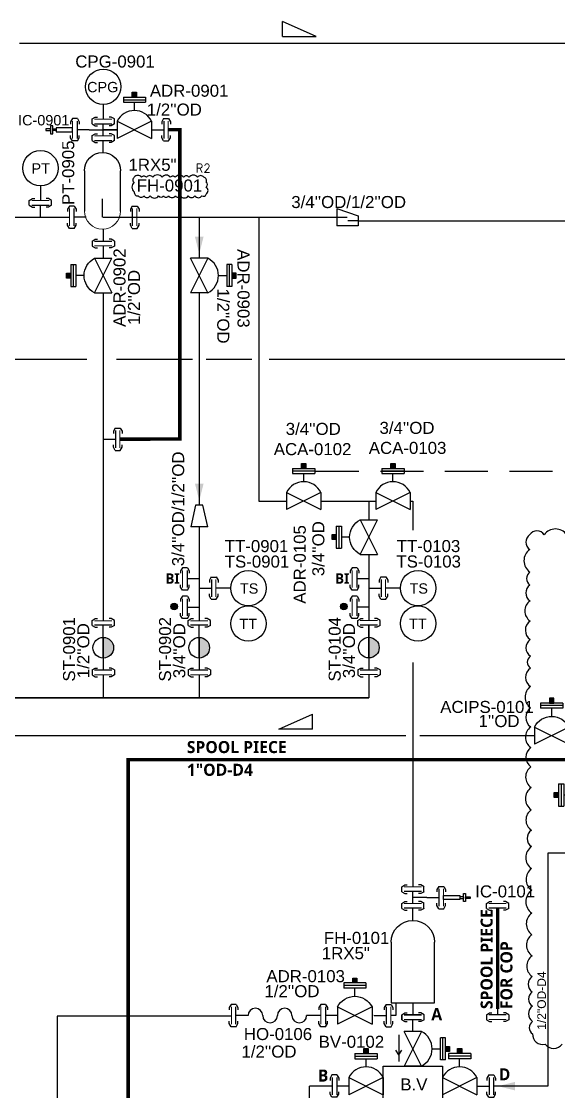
# Model space of a CAD drawing. Header units: millimetres. Extents: x -6754 to 5895, y -4820 to 1016.
# Drawn here: x -3581.6 to -3425.5, y -1590.4 to -1279.5 of the extents above; entities that cross this region are included whole.
import ezdxf
from ezdxf.enums import TextEntityAlignment as Align

# ---------------------------------------------------------------- set-up
doc = ezdxf.new("R2010")
doc.units = ezdxf.units.MM
doc.linetypes.add('ACAD_ISO04W100', pattern=[30.5, 24, -3, 0.5, -3])
doc.linetypes.add('HIDDEN', pattern=[0.375, 0.25, -0.125])
doc.layers.get('0').update_dxf_attribs({"linetype": 'CONTINUOUS'})
for name, color, linetype in [('A---SIGLD-CONN-EL', 7, 'CONTINUOUS'), ('can_move', 7, 'CONTINUOUS'), ('E---INDID------', 7, 'CONTINUOUS'), ('E---INDID-TEXT-25-35', 2, 'CONTINUOUS'), ('P---PEQID------', 7, 'CONTINUOUS'), ('P---PEQID-TEXT-25-35', 2, 'CONTINUOUS'), ('P---PFLGD------', 7, 'CONTINUOUS'), ('P---PFLTD-TEXT-25-35', 2, 'CONTINUOUS'), ('P---PHOSD-TEXT-25-35', 2, 'CONTINUOUS'), ('P---PLINB-CA006', 7, 'CONTINUOUS'), ('P---PLINB-CA013', 7, 'CONTINUOUS'), ('P---PLINB-CA037', 7, 'CONTINUOUS'), ('P---PLINB-CHWS011', 7, 'CONTINUOUS'), ('P---PLINB-CIPS003', 7, 'CONTINUOUS'), ('P---PLINB-CON003', 7, 'CONTINUOUS'), ('P---PLINB-DRH016', 7, 'CONTINUOUS'), ('P---PLINB-DRH182', 7, 'CONTINUOUS'), ('P---PLINB-DRH184', 7, 'CONTINUOUS'), ('P---PLINB-DRH245', 7, 'CONTINUOUS'), ('P---PLINB-DROD003', 7, 'CONTINUOUS'), ('P---PLINB-DROD016', 7, 'CONTINUOUS'), ('P---PLINB-N201', 7, 'CONTINUOUS'), ('P---PLINB-P004', 7, 'CONTINUOUS'), ('P---PLINB-P234', 7, 'CONTINUOUS'), ('P---PREDD-TEXT-18-25', 3, 'CONTINUOUS'), ('P---PVL4D-TEXT-25-35', 2, 'CONTINUOUS'), ('P---PVLSD-TEXT-18-25', 3, 'CONTINUOUS'), ('P---PVLSD-TEXT-25-35', 2, 'CONTINUOUS'), ('P---STRND------', 7, 'CONTINUOUS'), ('P---STRND-TEXT-25-35', 2, 'CONTINUOUS'), ('P---TANKB-V01', 7, 'CONTINUOUS'), ('P---TANKB-V09', 7, 'CONTINUOUS'), ('VALVE', 6, 'CONTINUOUS')]:
    doc.layers.add(name, color=color, linetype=linetype)
doc.styles.add('ROMANS', font='romans.shx')
doc.styles.add('ROMANT', font='romant.shx')
doc.styles.get("Standard").update_dxf_attribs({"font": 'arial.ttf'})

# ---------------------------------------------------------------- blocks, each defined once
blk = doc.blocks.new('phi_158253411749')
at = {"color": 0, "linetype": 'ByBlock'}
for p, q in [((-5.27, 0), (-5.27, 14.69)), ((5.27, 14.69), (5.27, 0)), ((5.27, 0), (-5.27, 0))]:
    blk.add_line(p, q, dxfattribs=at)
blk.add_arc((0, 14.69), 5.27, 0, 180, dxfattribs=at)
at = {"flags": 1}
for p, rotation in [((0, 19.96), 90), ((0, 0), 270), ((3.7, 0), 270)]:
    blk.add_attdef('PHI_CONNECTIONPOINT', p, '', height=0.1, rotation=rotation, dxfattribs=at)
for tag, p in [('CODE', (10.48, 12.92)), ('SIZE1_PRAJ', (9.13, 8.87)), ('USER1', (11.27, 4.28))]:
    blk.add_attdef(tag, p, '', height=3.5)
blk = doc.blocks.new('rgyjryjyfrjfhjgfgj')
at = {"color": 0, "linetype": 'ByBlock'}
for p, q in [((716.48, 396.87), (717.39, 397.41)), ((716.48, 395.42), (717.39, 394.88)), ((717.39, 397.41), (718.05, 397.41)), ((722.07, 397.41), (721.4, 397.41)), ((722.97, 396.87), (722.07, 397.41)), ((722.97, 395.42), (722.07, 394.88)), ((722.97, 395.42), (722.97, 396.87)), ((717.39, 394.88), (718.05, 394.88)), ((722.07, 394.88), (721.4, 394.88))]:
    blk.add_line(p, q, dxfattribs=at)
at = {"color": 6, "linetype": 'ByBlock'}
blk.add_line((719.73, 391.95), (719.73, 395.48), dxfattribs=at)
at = {"color": 1, "linetype": 'ByBlock', "lineweight": 15}
blk.add_lwpolyline([(717.23, 396.8), (722.23, 396.8)], dxfattribs=at)
at = {"color": 6, "linetype": 'ByBlock'}
blk.add_lwpolyline([(717.23, 395.48), (722.23, 395.48)], dxfattribs=at)
blk = doc.blocks.new('phi_15825218758')
at = {"color": 0, "linetype": 'ByBlock'}
blk.add_line((-3.24, 3.47), (-3.24, 4.92), dxfattribs=at)
blk.add_blockref('rgyjryjyfrjfhjgfgj', (-719.73, -391.95), dxfattribs=at)
at = {"flags": 1}
for p, rotation in [((0, 4.85), 90), ((0, 0), 270)]:
    blk.add_attdef('PHI_CONNECTIONPOINT', p, '', height=0.1, rotation=rotation, dxfattribs=at)
blk = doc.blocks.new('hhg')
at = {"color": 6}
for centre, start, end in [((385.22, 231.26), 0, 180), ((395.86, 231.26), 0, 180), ((390.54, 231.26), 180, 0), ((401.18, 231.26), 180, 0)]:
    blk.add_arc(centre, 2.66, start, end, dxfattribs=at)
blk = doc.blocks.new('phi_158624461021')
at = {"color": 0, "linetype": 'ByBlock', "xscale": 0.8, "yscale": 0.8, "zscale": 0.8}
blk.add_blockref('hhg', (-306.05, -185.01), dxfattribs=at)
for tag, p, height in [('CODE', (2.57, 8.01), 3.5), ('DN', (4.94, 3.52), 3.5), ('DNCALC', (4.94, 3.52), 2)]:
    blk.add_attdef(tag, p, '', height=height)
at = {"flags": 1}
blk.add_attdef('PHI_CONNECTIONPOINT', (0, 0), '', height=0.08, rotation=180, dxfattribs=at)
blk.add_attdef('PHI_CONNECTIONPOINT', (17.03, 0), '', height=0.08, dxfattribs=at)
blk = doc.blocks.new('phi_158624437617')
at = {"color": 0, "linetype": 'ByBlock'}
blk.add_line((-3.24, 3.47), (-3.24, 4.92), dxfattribs=at)
blk.add_blockref('rgyjryjyfrjfhjgfgj', (-719.73, -391.95), dxfattribs=at)
at = {"flags": 1}
for p, rotation in [((0, 4.85), 90), ((0, 0), 270)]:
    blk.add_attdef('PHI_CONNECTIONPOINT', p, '', height=0.1, rotation=rotation, dxfattribs=at)
blk = doc.blocks.new('icc')
at = {"color": 0, "linetype": 'ByBlock'}
for points in [[(253.08, 350.51), (257.85, 350.51), (257.85, 349.41), (253.08, 349.41)], [(258.86, 350.2), (257.85, 350.2), (257.85, 349.71), (258.86, 349.71)], [(258.86, 351.15), (259.47, 351.15), (259.47, 348.77), (258.86, 348.77)], [(259.47, 350.2), (260.84, 350.2), (260.84, 349.71), (259.47, 349.71)]]:
    blk.add_lwpolyline(points, close=True, dxfattribs=at)
blk = doc.blocks.new('phi_15578922970')
at = {"color": 0, "linetype": 'ByBlock'}
blk.add_blockref('icc', (-253.08, -349.96), dxfattribs=at)
at = {"ltscale": 10, "flags": 1}
blk.add_attdef('PHI_CONNECTIONPOINT', (0, 0), '', height=0.1, rotation=180, dxfattribs=at)
blk = doc.blocks.new('ADV')
at = {"color": 6}
blk.add_arc((1709.4, 811.99), 5.59, 26.5651, 153.4349, dxfattribs=at)
at = {"layer": 'VALVE'}
for p, q in [((1706.18, 821.46), (1712.63, 821.46)), ((1706.18, 821.46), (1706.18, 819.98)), ((1712.63, 821.46), (1712.63, 819.98)), ((1706.18, 820.72), (1712.63, 820.72)), ((1706.18, 819.98), (1712.63, 819.98)), ((1709.4, 817.58), (1709.4, 819.98)), ((1704.4, 814.49), (1704.4, 809.49)), ((1714.4, 814.49), (1704.4, 809.49)), ((1704.4, 814.49), (1714.4, 809.49)), ((1714.4, 814.49), (1714.4, 809.49))]:
    blk.add_line(p, q, dxfattribs=at)
blk = doc.blocks.new('phi_15863337301')
at = {"color": 0, "linetype": 'ByBlock'}
blk.add_blockref('ADV', (-1709.4, -811.99), dxfattribs=at)
at = {"flags": 1}
blk.add_attdef('PHI_CONNECTIONPOINT', (-5, 0), '', height=0.1, rotation=180, dxfattribs=at)
for tag, p in [('PHI_INSERTPOINT', (0, 0)), ('PHI_CONNECTIONPOINT', (5, 0))]:
    blk.add_attdef(tag, p, '', height=0.1, dxfattribs=at)
for tag, p in [('PRJ_TAG_B', (-8.12, -5.93)), ('DNCALC', (-3.96, -9.44))]:
    blk.add_attdef(tag, p, '', height=2.5)
blk = doc.blocks.new('phi_16777685060')
at = {"color": 0, "linetype": 'ByBlock'}
for p, q in [((2.52, 1.82), (2.52, 13.53)), ((13.06, 13.53), (13.06, 1.82))]:
    blk.add_line(p, q, dxfattribs=at)
at = {"color": 0, "linetype": 'ByBlock', "lineweight": 0}
for p, q in [((7.79, 0), (0, 0)), ((15.46, 0), (12.73, 0))]:
    blk.add_line(p, q, dxfattribs=at)
at = {"color": 0, "linetype": 'ByBlock'}
blk.add_arc((7.79, 13.53), 5.27, 0, 180, dxfattribs=at)
at = {"color": 0, "linetype": 'ByBlock', "lineweight": 0}
blk.add_arc((7.79, 1.82), 5.27, 180, 0, dxfattribs=at)
at = {"color": 7}
for tag, p in [('CODE', (18.27, 11.76)), ('SIZE1_PRAJ', (16.92, 7.7)), ('USER1', (17.26, 2.92))]:
    blk.add_attdef(tag, p, '', height=3.5, dxfattribs=at)
at = {"flags": 1}
blk.add_attdef('PHI_CONNECTIONPOINT', (0, 0), '', height=0.126, rotation=180, dxfattribs=at)
blk.add_attdef('PHI_CONNECTIONPOINT', (15.46, 0), '', height=0.126, dxfattribs=at)
blk = doc.blocks.new('CPG 1')
at = {"color": 0, "linetype": 'ByBlock'}
blk.add_line((2154.07, -1067.18), (2154.07, -1071.45), dxfattribs=at)
blk.add_circle((2154.07, -1062.04), 5.14, dxfattribs=at)
blk.add_text('CPG', height=3, rotation=359.9879, dxfattribs=at).set_placement((2149.37, -1063.63))
blk = doc.blocks.new('phi_158252447930')
at = {"color": 0, "linetype": 'ByBlock'}
blk.add_blockref('CPG 1', (-2154.07, 1071.45), dxfattribs=at)
blk.add_attdef('PLANT_BMK', (1.5, 15.32), '', height=3.2, rotation=90)
at = {"flags": 1}
for tag in ['PHI_CONNECTIONPOINT', 'PHI_INSERTPOINT']:
    blk.add_attdef(tag, (0, 0), '', height=0.1, rotation=269.9879, dxfattribs=at)
blk = doc.blocks.new('phi_16777588438')
at = {"color": 0, "linetype": 'ByBlock'}
blk.add_blockref('ADV', (-1709.4, -811.99), dxfattribs=at)
at = {"flags": 1}
blk.add_attdef('PHI_CONNECTIONPOINT', (-5, 0), '', height=0.1, rotation=180, dxfattribs=at)
for tag, p in [('PHI_INSERTPOINT', (0, 0)), ('PHI_CONNECTIONPOINT', (5, 0))]:
    blk.add_attdef(tag, p, '', height=0.1, dxfattribs=at)
at = {"color": 7}
for tag, p in [('PRJ_TAG_B', (-12.54, -6.47)), ('DNCALC', (-8.39, -11.88))]:
    blk.add_attdef(tag, p, '', height=3.5, dxfattribs=at)
blk = doc.blocks.new('phi_158252436928')
at = {"color": 0, "linetype": 'ByBlock'}
blk.add_circle((-5.14, 0), 5.14, dxfattribs=at)
blk.add_text('TT', height=3, rotation=359.9879, dxfattribs=at).set_placement((-7.75, -1.58))
at = {"flags": 1}
for tag in ['PHI_CONNECTIONPOINT', 'PHI_INSERTPOINT']:
    blk.add_attdef(tag, (0, 0), '', height=0.1, rotation=359.9879, dxfattribs=at)
blk.add_attdef('DEVICE', (-12.28, -9.32), '', height=3.5)
blk = doc.blocks.new('ST1')
at = {"linetype": 'ByBlock'}
h = blk.add_hatch(color=0, dxfattribs=at)
h.dxf.hatch_style = 1
h.paths.add_polyline_path([(289.45, -286.11), (289.45, -291.11, 0.414214), (291.95, -288.61, 0.414214)])
at = {"color": 0, "linetype": 'ByBlock'}
blk.add_line((289.45, -291.11), (289.45, -286.11), dxfattribs=at)
blk.add_circle((289.45, -288.61), 2.5, dxfattribs=at)
blk = doc.blocks.new('phi_15831288483')
at = {"color": 0, "linetype": 'ByBlock', "xscale": 1.2, "yscale": 1.2, "zscale": 1.2}
blk.add_blockref('ST1', (-347.34, 343.33), dxfattribs=at)
at = {"extrusion": (7.4988e-33, 1.22465e-16, -1), "flags": 1}
for tag, p, rotation in [('PHI_CONNECTIONPOINT', (0, -0.19), 90), ('PHI_CONNECTIONPOINT', (0, -6), 270), ('PHI_INSERTPOINT', (0, -6), 180)]:
    blk.add_attdef(tag, p, '', height=0.1, rotation=rotation, dxfattribs=at)
for tag, p in [('CODE', (4.53, -2.75)), ('DN1', (6.61, -7.4))]:
    blk.add_attdef(tag, p, '', height=3.5)
blk = doc.blocks.new('phi_16763520997')
at = {"color": 0, "linetype": 'ByBlock'}
blk.add_line((4.27, 0), (0, 0), dxfattribs=at)
blk.add_circle((9.41, -0.01), 5.14, dxfattribs=at)
blk.add_text('TS', height=3, rotation=359.9546, dxfattribs=at).set_placement((6.94, -1.59))
blk.add_attdef('DEVICE', (-16.96, 5.99), '', height=3.5, rotation=359.9546)
at = {"flags": 1}
for tag, p in [('PHI_CONNECTIONPOINT', (-0.05, 0)), ('PHI_INSERTPOINT', (0, 0))]:
    blk.add_attdef(tag, p, '', height=0.1, rotation=359.9546, dxfattribs=at)
blk = doc.blocks.new('4way')
at = {"layer": 'VALVE', "color": 5}
for p, q in [((1278.58, 1201.46), (1279.48, 1202)), ((1278.58, 1200.01), (1278.58, 1201.46)), ((1279.48, 1202), (1280.15, 1202)), ((1284.16, 1202), (1283.5, 1202)), ((1285.07, 1201.46), (1284.16, 1202)), ((1285.07, 1200.01), (1285.07, 1201.46)), ((1278.58, 1200.01), (1279.48, 1199.47)), ((1279.48, 1199.47), (1280.15, 1199.47)), ((1281.82, 1196.54), (1281.82, 1200.07)), ((1284.16, 1199.47), (1283.5, 1199.47)), ((1285.07, 1200.01), (1284.16, 1199.47)), ((1284.32, 1196.54), (1279.32, 1196.54)), ((1284.32, 1196.54), (1279.32, 1186.54)), ((1284.32, 1186.54), (1279.32, 1196.54)), ((1289.81, 1188.31), (1289.81, 1194.77)), ((1291.29, 1194.77), (1289.81, 1194.77)), ((1290.55, 1188.31), (1290.55, 1194.77)), ((1291.29, 1188.31), (1291.29, 1194.77)), ((1287.41, 1191.54), (1289.81, 1191.54)), ((1264.99, 1190.16), (1271.45, 1190.16)), ((1264.99, 1190.16), (1264.99, 1188.68)), ((1264.99, 1189.42), (1271.45, 1189.42)), ((1264.99, 1188.68), (1271.45, 1188.68)), ((1268.22, 1186.29), (1268.22, 1188.68)), ((1271.45, 1190.16), (1271.45, 1188.68)), ((1291.29, 1188.31), (1289.81, 1188.31)), ((1298.65, 1190.16), (1292.19, 1190.16)), ((1292.19, 1190.16), (1292.19, 1188.68)), ((1298.65, 1189.42), (1292.19, 1189.42)), ((1298.65, 1188.68), (1292.19, 1188.68)), ((1295.42, 1186.29), (1295.42, 1188.68)), ((1298.65, 1190.16), (1298.65, 1188.68)), ((1273.22, 1174.86), (1273.22, 1186.54)), ((1273.22, 1186.54), (1290.42, 1186.54)), ((1284.32, 1186.54), (1279.32, 1186.54)), ((1290.42, 1186.54), (1290.42, 1174.86)), ((1258.3, 1183.94), (1257.76, 1183.04)), ((1257.76, 1183.04), (1257.76, 1182.37)), ((1259.75, 1183.94), (1258.3, 1183.94)), ((1259.75, 1183.94), (1260.29, 1183.04)), ((1260.29, 1183.04), (1260.29, 1182.37)), ((1263.22, 1183.2), (1263.22, 1178.2)), ((1273.22, 1183.2), (1263.22, 1178.2)), ((1263.22, 1183.2), (1273.22, 1178.2)), ((1273.22, 1183.2), (1273.22, 1178.2)), ((1290.42, 1183.2), (1290.42, 1178.2)), ((1290.42, 1183.2), (1300.42, 1178.2)), ((1300.42, 1183.2), (1290.42, 1178.2)), ((1300.42, 1183.2), (1300.42, 1178.2)), ((1303.89, 1183.94), (1303.35, 1183.04)), ((1303.35, 1183.04), (1303.35, 1182.37)), ((1303.89, 1183.94), (1305.34, 1183.94)), ((1305.34, 1183.94), (1305.88, 1183.04)), ((1305.88, 1183.04), (1305.88, 1182.37)), ((1257.76, 1178.36), (1257.76, 1179.02)), ((1263.22, 1180.7), (1259.69, 1180.7)), ((1260.29, 1178.36), (1260.29, 1179.02)), ((1300.42, 1180.7), (1303.96, 1180.7)), ((1303.35, 1178.36), (1303.35, 1179.02)), ((1305.88, 1178.36), (1305.88, 1179.02)), ((1258.3, 1177.45), (1257.76, 1178.36)), ((1259.75, 1177.45), (1258.3, 1177.45)), ((1259.75, 1177.45), (1260.29, 1178.36)), ((1303.89, 1177.45), (1303.35, 1178.36)), ((1303.89, 1177.45), (1305.34, 1177.45)), ((1305.34, 1177.45), (1305.88, 1178.36)), ((1290.42, 1174.86), (1273.22, 1174.86)), ((1284.32, 1174.86), (1279.32, 1174.86)), ((1284.32, 1164.86), (1279.32, 1174.86)), ((1284.32, 1174.86), (1279.32, 1164.86)), ((1289.81, 1173.09), (1289.81, 1166.63)), ((1291.29, 1173.09), (1289.81, 1173.09)), ((1290.55, 1173.09), (1290.55, 1166.63)), ((1291.29, 1173.09), (1291.29, 1166.63)), ((1287.41, 1169.86), (1289.81, 1169.86)), ((1291.29, 1166.63), (1289.81, 1166.63)), ((1284.32, 1164.86), (1279.32, 1164.86)), ((1281.82, 1164.86), (1281.82, 1161.32)), ((1278.58, 1161.39), (1279.48, 1161.93)), ((1278.58, 1161.39), (1278.58, 1159.94)), ((1278.58, 1159.94), (1279.48, 1159.4)), ((1279.48, 1161.93), (1280.15, 1161.93)), ((1284.16, 1161.93), (1283.5, 1161.93)), ((1285.07, 1161.39), (1284.16, 1161.93)), ((1285.07, 1159.94), (1284.16, 1159.4)), ((1285.07, 1161.39), (1285.07, 1159.94)), ((1279.48, 1159.4), (1280.15, 1159.4)), ((1284.16, 1159.4), (1283.5, 1159.4))]:
    blk.add_line(p, q, dxfattribs=at)
for points in [[(1279.32, 1201.39), (1284.32, 1201.39)], [(1279.32, 1200.07), (1284.32, 1200.07)], [(1258.37, 1183.2), (1258.37, 1178.2)], [(1259.69, 1183.2), (1259.69, 1178.2)], [(1303.96, 1183.2), (1303.96, 1178.2)], [(1305.28, 1183.2), (1305.28, 1178.2)], [(1279.32, 1161.32), (1284.32, 1161.32)], [(1279.32, 1160), (1284.32, 1160)]]:
    blk.add_lwpolyline(points, dxfattribs=at)
for centre, start, end in [((1281.82, 1191.54), 296.5651, 63.4349), ((1268.22, 1180.7), 26.5651, 153.4349), ((1295.42, 1180.7), 26.5651, 153.4349), ((1281.82, 1169.86), 296.5651, 63.4349)]:
    blk.add_arc(centre, 5.59, start, end, dxfattribs=at)
blk = doc.blocks.new('phi_16763073450')
at = {"color": 0, "linetype": 'ByBlock'}
blk.add_line((-23.45, -20.69), (-26.25, -20.69), dxfattribs=at)
blk.add_blockref('4way', (-1281.82, -1201.39), dxfattribs=at)
at = {"flags": 1}
for p in [(0, 0), (0, -41.39)]:
    blk.add_attdef('PHI_CONNECTIONPOINT', p, '', height=0.1, rotation=270, dxfattribs=at)
for tag, p in [('PHI_CONNECTIONPOINT', (-23.45, -20.69)), ('PHI_CONNECTIONPOINT', (23.45, -20.69)), ('PHI_INSERTPOINT', (23.45, -20.69))]:
    blk.add_attdef(tag, p, '', height=0.1, dxfattribs=at)
for tag, p, height in [('P_NAME', (-12.2, -21.94), 3), ('CODE', (-20.27, -30.54), 3.5), ('DNCALC', (-23.64, -34.7), 3.5)]:
    blk.add_attdef(tag, p, '', height=height)
blk = doc.blocks.new('A$C6A174CB4')
at = {"color": 6}
for p, q in [((0, 6.31), (7.62, 6.31)), ((15.86, 3.63), (8.12, 3.63)), ((15.86, 7.27), (15.86, 0))]:
    blk.add_line(p, q, dxfattribs=at)
at = {"layer": 'VALVE', "color": 6}
for p, q in [((0, 12.63), (0, 0)), ((0, 12.63), (15.86, 7.27)), ((15.86, 0), (0, 0))]:
    blk.add_line(p, q, dxfattribs=at)
blk = doc.blocks.new('phi_16777711712')
at = {"color": 0, "linetype": 'ByBlock', "xscale": -0.395994, "yscale": 0.395994, "zscale": 0.395994, "rotation": 180}
blk.add_blockref('A$C6A174CB4', (-6.28, 1.44), dxfattribs=at)
at = {"flags": 1}
blk.add_attdef('PHI_CONNECTIONPOINT', (0, 0), '', height=0.1, dxfattribs=at)
for tag in ['PHI_CONNECTIONPOINT', 'PHI_INSERTPOINT']:
    blk.add_attdef(tag, (-6.28, -1.06), '', height=0.1, rotation=180, dxfattribs=at)
blk.add_attdef('SPECRED', (-9.81, -7.24), '', height=2.5)
blk = doc.blocks.new('phi_15863337230')
at = {"color": 0, "linetype": 'ByBlock'}
blk.add_blockref('ADV', (-1709.4, -811.99), dxfattribs=at)
at = {"flags": 1}
blk.add_attdef('PHI_CONNECTIONPOINT', (-5, 0), '', height=0.1, rotation=180, dxfattribs=at)
for tag, p in [('PHI_INSERTPOINT', (0, 0)), ('PHI_CONNECTIONPOINT', (5, 0))]:
    blk.add_attdef(tag, p, '', height=0.1, dxfattribs=at)
for tag, p in [('PRJ_TAG_B', (-8.12, -5.93)), ('DNCALC', (-3.96, -9.44))]:
    blk.add_attdef(tag, p, '', height=2.5)
blk = doc.blocks.new('A$C25422821')
at = {"color": 6}
blk.add_line((15.86, 9.01), (15.86, 3.61), dxfattribs=at)
at = {"layer": 'VALVE', "color": 6}
for p, q in [((0, 12.63), (0, 0)), ((0, 12.63), (15.86, 9.01)), ((15.86, 3.61), (0, 0))]:
    blk.add_line(p, q, dxfattribs=at)
blk = doc.blocks.new('phi_15825407484')
at = {"color": 0, "linetype": 'ByBlock', "xscale": 0.3945994, "yscale": 0.3945994, "zscale": 0.3945994}
blk.add_blockref('A$C25422821', (-6.26, -2.49), dxfattribs=at)
at = {"flags": 1}
for tag in ['PHI_CONNECTIONPOINT', 'PHI_INSERTPOINT']:
    blk.add_attdef(tag, (-6.26, 0), '', height=0.1, rotation=180, dxfattribs=at)
blk.add_attdef('PHI_CONNECTIONPOINT', (0, 0), '', height=0.1, dxfattribs=at)
blk.add_attdef('SPECRED', (-9.78, -6.17), '', height=2.5)
blk = doc.blocks.new('A$C66D9105F')
at = {"color": 5}
for p, q in [((0, 0), (0, 4.35)), ((9.77, 0), (0, 4.35)), ((0, 0), (9.77, 0))]:
    blk.add_line(p, q, dxfattribs=at)
blk = doc.blocks.new('phi_158253606254')
at = {"color": 0, "linetype": 'ByBlock'}
blk.add_line((0, 4.27), (0, 0), dxfattribs=at)
blk.add_circle((0, 9.41), 5.14, dxfattribs=at)
blk.add_text('PT', height=3, rotation=359.9879, dxfattribs=at).set_placement((-2.61, 7.83))
blk.add_attdef('PLANT_BMK', (1.5, 15.32), '', height=3.2, rotation=90)
at = {"flags": 1}
for tag in ['PHI_CONNECTIONPOINT', 'PHI_INSERTPOINT']:
    blk.add_attdef(tag, (0, 0), '', height=0.1, rotation=269.9879, dxfattribs=at)
blk = doc.blocks.new('phi_16765199690')
at = {"color": 0, "linetype": 'ByBlock'}
blk.add_blockref('ADV', (-1709.4, -811.99), dxfattribs=at)
at = {"flags": 1}
blk.add_attdef('PHI_CONNECTIONPOINT', (-5, 0), '', height=0.1, rotation=180, dxfattribs=at)
for tag, p in [('PHI_INSERTPOINT', (0, 0)), ('PHI_CONNECTIONPOINT', (5, 0))]:
    blk.add_attdef(tag, p, '', height=0.1, dxfattribs=at)
at = {"color": 7}
for tag, p in [('PRJ_TAG_B', (-12.54, -6.47)), ('DNCALC', (-8.39, -11.88))]:
    blk.add_attdef(tag, p, '', height=3.5, dxfattribs=at)

msp = doc.modelspace()

# ---------------------------------------------------------------- hatches: boundary and pattern name
h = msp.add_hatch(color=1)
h.dxf.hatch_style = 1
h.paths.add_polyline_path([(-3548.16, -1301.51), (-3548.16, -1300.06), (-3549.4, -1300.06), (-3549.4, -1301.51)])
h = msp.add_hatch(color=1)
h.dxf.hatch_style = 1
h.paths.add_polyline_path([(-3568.54, -1354.05), (-3567.3, -1354.05), (-3567.3, -1352.6), (-3568.54, -1352.6)])
h = msp.add_hatch(color=1)
h.dxf.hatch_style = 1
h.paths.add_polyline_path([(-3519.25, -1354.05), (-3520.48, -1354.05), (-3520.48, -1352.6), (-3519.25, -1352.6)])
h = msp.add_hatch(color=1)
h.dxf.hatch_style = 1
h.paths.add_polyline_path([(-3498.96, -1409.38), (-3498.96, -1407.93), (-3500.2, -1407.93), (-3500.2, -1409.38)])
h = msp.add_hatch(color=1)
h.dxf.hatch_style = 1
h.paths.add_polyline_path([(-3473.04, -1409.38), (-3473.04, -1407.93), (-3474.28, -1407.93), (-3474.28, -1409.38)])
h = msp.add_hatch(color=1)
h.dxf.hatch_style = 1
h.paths.add_polyline_path([(-3490.11, -1430.05), (-3490.11, -1428.6), (-3491.35, -1428.6), (-3491.35, -1430.05)])
h = msp.add_hatch(color=256)
h.dxf.hatch_style = 1
h.paths.add_polyline_path([(-3536.25, -1449.47, -1), (-3538.16, -1449.47, -1)])
h = msp.add_hatch(color=256)
h.dxf.hatch_style = 1
h.paths.add_polyline_path([(-3486.94, -1449.46, -1), (-3488.84, -1449.46, -1)])
h = msp.add_hatch(color=1)
h.dxf.hatch_style = 1
h.paths.add_polyline_path([(-3428.11, -1477.56), (-3428.11, -1476.11), (-3426.87, -1476.11), (-3426.87, -1477.56)])
h = msp.add_hatch(color=1)
h.dxf.hatch_style = 1
h.paths.add_polyline_path([(-3425.5, -1505), (-3425.5, -1503.55), (-3426.74, -1503.55), (-3426.74, -1505)])
h = msp.add_hatch(color=1)
h.dxf.hatch_style = 1
h.paths.add_polyline_path([(-3484.11, -1558.88), (-3484.11, -1557.43), (-3485.35, -1557.43), (-3485.35, -1558.88)])
h = msp.add_hatch(color=1)
h.dxf.hatch_style = 1
h.paths.add_polyline_path([(-3480.84, -1579.39), (-3480.84, -1577.94), (-3482.08, -1577.94), (-3482.08, -1579.39)])
h = msp.add_hatch(color=1)
h.dxf.hatch_style = 1
h.paths.add_polyline_path([(-3457.16, -1578.74), (-3457.16, -1577.29), (-3458.4, -1577.29), (-3458.4, -1578.74)])
h = msp.add_hatch(color=1)
h.dxf.hatch_style = 1
h.paths.add_polyline_path([(-3453.64, -1579.39), (-3453.64, -1577.94), (-3454.88, -1577.94), (-3454.88, -1579.39)])

# ---------------------------------------------------------------- linework, layer by layer
at = {"color": 6}
for p, q in [((-3561.9, -1310.97), (-3557.84, -1310.97)), ((-3553.78, -1310.97), (-3557.84, -1310.97)), ((-3463.8, -1534.05), (-3467.86, -1534.05))]:
    msp.add_line(p, q, dxfattribs=at)
for p, q in [((-3472.79, -1564.63), (-3472.79, -1568.34)), ((-3472.79, -1568.34), (-3474.27, -1568.34)), ((-3497.87, -1613.08), (-3497.87, -1588.86)), ((-3494.11, -1588.86), (-3497.87, -1588.86))]:
    msp.add_line(p, q)
at = {"color": 1}
for points in [[(-3549.4, -1300.06), (-3548.16, -1300.06), (-3548.16, -1301.51), (-3549.4, -1301.51)], [(-3568.54, -1352.6), (-3567.3, -1352.6), (-3567.3, -1354.05), (-3568.54, -1354.05)], [(-3519.25, -1352.6), (-3520.48, -1352.6), (-3520.48, -1354.05), (-3519.25, -1354.05)], [(-3500.2, -1407.93), (-3498.96, -1407.93), (-3498.96, -1409.38), (-3500.2, -1409.38)], [(-3474.28, -1407.93), (-3473.04, -1407.93), (-3473.04, -1409.38), (-3474.28, -1409.38)], [(-3491.35, -1428.6), (-3490.11, -1428.6), (-3490.11, -1430.05), (-3491.35, -1430.05)], [(-3426.87, -1476.11), (-3428.11, -1476.11), (-3428.11, -1477.56), (-3426.87, -1477.56)], [(-3426.74, -1503.55), (-3425.5, -1503.55), (-3425.5, -1505), (-3426.74, -1505)], [(-3485.35, -1557.43), (-3484.11, -1557.43), (-3484.11, -1558.88), (-3485.35, -1558.88)], [(-3482.08, -1577.94), (-3480.84, -1577.94), (-3480.84, -1579.39), (-3482.08, -1579.39)], [(-3458.4, -1577.29), (-3457.16, -1577.29), (-3457.16, -1578.74), (-3458.4, -1578.74)], [(-3454.88, -1577.94), (-3453.64, -1577.94), (-3453.64, -1579.39), (-3454.88, -1579.39)]]:
    msp.add_lwpolyline(points, close=True, dxfattribs=at)
msp.add_lwpolyline([(-3548.83, -1324.78, 0.520567), (-3548.83, -1326.34, 0.520567), (-3548.83, -1328.97, 0.520567), (-3547.65, -1330.17, 0.520567), (-3546.03, -1330.17, 0.520567), (-3544.17, -1330.17, 0.520567), (-3541.74, -1330.17, 0.520567), (-3540.37, -1330.17, 0.520567), (-3538.84, -1330.17, 0.520567), (-3536.85, -1330.17, 0.520567), (-3535.4, -1330.17, 0.520567), (-3533.15, -1330.17, 0.520567), (-3531.19, -1330.17, 0.520567), (-3529.17, -1330.17, 0.520567), (-3527.92, -1329.68, 0.520567), (-3527.92, -1327.59, 0.520567), (-3527.92, -1326.18, 0.520567), (-3528.59, -1324.78, 0.520567), (-3530.44, -1324.78, 0.520567), (-3532.9, -1324.78, 0.520567), (-3534.49, -1324.78, 0.520567), (-3536.91, -1324.78, 0.520567), (-3538.35, -1324.78, 0.520567), (-3540.74, -1324.78, 0.520567), (-3543.4, -1324.78, 0.520567), (-3545.31, -1324.78, 0.520567), (-3546.74, -1324.78, 0.520567)], format="xyb", close=True, dxfattribs=at)
msp.add_lwpolyline([(-3423.15, -1428.65, 0.520567), (-3429.68, -1428.65, 0.520567), (-3433.92, -1428.65, 0.520567), (-3433.89, -1432.93, 0.520567), (-3433.85, -1439.48, 0.520567), (-3433.83, -1443.25, 0.520567), (-3433.8, -1447.86, 0.520567), (-3433.77, -1453.71, 0.520567), (-3433.74, -1459.12, 0.520567), (-3433.71, -1463.94, 0.520567), (-3433.69, -1467.39, 0.520567), (-3433.66, -1472.76, 0.520567), (-3433.62, -1478.93, 0.520567), (-3433.59, -1484.49, 0.520567), (-3433.56, -1490.47, 0.520567), (-3433.52, -1496.04, 0.520567), (-3433.49, -1502.08, 0.520567), (-3433.45, -1508.54, 0.520567), (-3433.42, -1514.51, 0.520567), (-3433.39, -1519.23, 0.520567), (-3433.35, -1525.66, 0.520567), (-3433.32, -1531.95, 0.520567), (-3433.28, -1538.56, 0.520567), (-3433.24, -1544.84, 0.520567), (-3433.21, -1551, 0.520567), (-3433.17, -1557, 0.520567), (-3433.15, -1561.46, 0.520567), (-3433.12, -1565.6, 0.520567), (-3433.1, -1570.05, 0.520567), (-3433.07, -1573.67, 0.520567), (-3429.37, -1576.63, 0.520567), (-3424.44, -1576.63, 0.520567)], format="xyb", dxfattribs=at)
at = {"linetype": 'HIDDEN', "ltscale": 50, "const_width": 1}
msp.add_lwpolyline([(-3443.23, -1537.14), (-3443.23, -1566.39)], dxfattribs=at)
for centre in [(-3537.2, -1449.47), (-3487.89, -1449.46)]:
    msp.add_circle(centre, 0.952)
at = {"layer": 'A---SIGLD-CONN-EL', "color": 7, "linetype": 'HIDDEN', "ltscale": 50}
msp.add_lwpolyline([(-3496.02, -1410.12), (-3398.86, -1410.12)], dxfattribs=at)
at = {"layer": 'can_move'}
for p, q in [((-3471.94, -1573.9), (-3471.94, -1581.69)), ((-3471.94, -1579.78), (-3472.82, -1578.38)), ((-3471.94, -1579.78), (-3471.06, -1578.38))]:
    msp.add_line(p, q, dxfattribs=at)
at = {"layer": 'can_move', "linetype": 'HIDDEN', "ltscale": 50, "const_width": 1}
for points in [[(-3538.93, -1310.92), (-3535.58, -1310.92), (-3535.58, -1400.82), (-3552.99, -1400.88)], [(-3420.91, -1494.01), (-3550.6, -1494.01), (-3550.6, -1671.29)]]:
    msp.add_lwpolyline(points, dxfattribs=at)
at = {"layer": 'P---PLINB-CA006', "color": 152, "linetype": 'Continuous', "ltscale": 0.1}
for points in [[(-3659.8, -1377.6), (-3562.62, -1377.6)], [(-3553.99, -1377.6), (-3531.94, -1377.6)], [(-3527.94, -1377.6), (-3514.64, -1377.6)], [(-3509.66, -1377.6), (-3418.06, -1377.6)]]:
    msp.add_lwpolyline(points, dxfattribs=at)
at = {"layer": 'P---PLINB-CA013', "color": 152, "linetype": 'Continuous', "ltscale": 0.1}
msp.add_line((-3558.06, -1336.39), (-3558.06, -1331.02), dxfattribs=at)
for points in [[(-3584.55, -1336.39), (-3576.09, -1336.39)], [(-3576.09, -1336.39), (-3567.64, -1336.39)], [(-3557.83, -1336.39), (-3529.93, -1336.39)], [(-3529.93, -1336.39), (-3512.64, -1336.39)], [(-3512.64, -1336.39), (-3490, -1336.39)], [(-3512.64, -1336.39), (-3512.64, -1418.84)], [(-3512.64, -1418.84), (-3504.58, -1418.84)], [(-3494.58, -1418.84), (-3478.66, -1418.84)], [(-3468.66, -1418.84), (-3467.86, -1418.84)], [(-3467.86, -1418.84), (-3467.86, -1427.26)], [(-3467.86, -1465.74), (-3467.86, -1492.92)], [(-3467.86, -1492.92), (-3467.86, -1530.97)]]:
    msp.add_lwpolyline(points, dxfattribs=at)
at = {"layer": 'P---PLINB-CA037', "color": 152, "linetype": 'Continuous', "ltscale": 0.1}
msp.add_lwpolyline([(-3483.72, -1337.45), (-3418.06, -1337.45)], dxfattribs=at)
at = {"layer": 'P---PLINB-CHWS011', "color": 5, "linetype": 'Continuous', "ltscale": 0.1}
msp.add_lwpolyline([(-3582.17, -1285.76), (-3419.09, -1285.76)], dxfattribs=at)
at = {"layer": 'P---PLINB-CIPS003', "color": 62, "linetype": 'Continuous', "ltscale": 0.1}
for points in [[(-3420.91, -1521.19), (-3428.58, -1521.19)], [(-3428.58, -1521.19), (-3428.58, -1588.86)], [(-3428.58, -1588.86), (-3444.4, -1588.86)]]:
    msp.add_lwpolyline(points, dxfattribs=at)
at = {"layer": 'P---PLINB-CIPS003', "color": 62, "linetype": 'ByBlock'}
msp.add_solid([(-3443.15, -1588.86), (-3438.15, -1587.61), (-3438.15, -1590.11)], dxfattribs=at)
at = {"layer": 'P---PLINB-CON003', "color": 230, "linetype": 'ACAD_ISO04W100', "const_width": 0.5}
for points in [[(-3586.82, -1476.02), (-3529.95, -1476.02)], [(-3529.95, -1476.02), (-3480.63, -1476.02)]]:
    msp.add_lwpolyline(points, dxfattribs=at)
at = {"layer": 'P---PLINB-DRH016', "color": 7, "linetype": 'Continuous', "ltscale": 0.1}
for points in [[(-3480.65, -1418.84), (-3480.65, -1424.33)], [(-3480.65, -1434.33), (-3480.61, -1441.48)], [(-3480.61, -1441.48), (-3480.61, -1444.15)], [(-3480.61, -1444.15), (-3480.61, -1449.72)], [(-3480.61, -1449.72), (-3480.64, -1453.59)], [(-3480.63, -1454.9), (-3480.65, -1458.78)], [(-3557.84, -1458.65), (-3557.84, -1464.46)], [(-3529.95, -1458.65), (-3529.95, -1464.46)], [(-3480.64, -1458.63), (-3480.64, -1464.44)], [(-3480.64, -1469.3), (-3480.63, -1476.02)]]:
    msp.add_lwpolyline(points, dxfattribs=at)
at = {"layer": 'P---PLINB-DRH182', "color": 7, "linetype": 'Continuous', "ltscale": 0.1}
for points in [[(-3557.84, -1344.69), (-3557.84, -1348.32)], [(-3557.84, -1358.32), (-3557.84, -1400.88)], [(-3557.84, -1400.88), (-3557.84, -1453.6)], [(-3557.84, -1469.31), (-3557.84, -1476.02)]]:
    msp.add_lwpolyline(points, dxfattribs=at)
at = {"layer": 'P---PLINB-DRH184', "color": 7, "linetype": 'Continuous', "ltscale": 0.1}
for points in [[(-3529.93, -1426.3), (-3529.93, -1441.49)], [(-3529.93, -1441.49), (-3529.93, -1444.16)], [(-3529.93, -1444.16), (-3529.93, -1449.73)], [(-3529.93, -1449.73), (-3529.95, -1453.6)], [(-3529.95, -1469.31), (-3529.95, -1476.02)]]:
    msp.add_lwpolyline(points, dxfattribs=at)
at = {"layer": 'P---PLINB-DRH245', "color": 7, "linetype": 'Continuous', "ltscale": 0.1}
msp.add_lwpolyline([(-3559.02, -1310.97), (-3553.78, -1310.97)], dxfattribs=at)
at = {"layer": 'P---PLINB-DROD016', "color": 7, "linetype": 'Continuous', "ltscale": 0.1}
for points in [[(-3529.93, -1336.39), (-3529.95, -1348.32)], [(-3529.95, -1358.32), (-3529.93, -1420.04)], [(-3520.61, -1568.51), (-3571.24, -1568.51)], [(-3571.24, -1568.51), (-3571.24, -1896.55)], [(-3494.59, -1568.34), (-3498.73, -1568.34)], [(-3479.43, -1568.34), (-3479.73, -1568.34)]]:
    msp.add_lwpolyline(points, dxfattribs=at)
at = {"layer": 'P---PLINB-DROD016', "color": 7, "linetype": 'ByBlock'}
for points in [[(-3529.95, -1347.07), (-3528.69, -1342.07), (-3531.19, -1342.07)], [(-3529.93, -1418.79), (-3528.68, -1413.79), (-3531.18, -1413.79)]]:
    msp.add_solid(points, dxfattribs=at)
at = {"layer": 'P---PLINB-P234', "color": 62, "linetype": 'Continuous', "ltscale": 0.1}
for points in [[(-3469.86, -1487.02), (-3587.03, -1487.02)], [(-3432.49, -1487.02), (-3465.86, -1487.02)]]:
    msp.add_lwpolyline(points, dxfattribs=at)

# ---------------------------------------------------------------- block references
msp.add_blockref('A$C66D9105F', (-3505.72, -1283.83))
at = {"xscale": -1}
msp.add_blockref('A$C66D9105F', (-3497.02, -1485.08), dxfattribs=at)
at = {"layer": 'E---INDID------'}
ref = msp.add_blockref('phi_158252436928', (-3510.52, -1454.46), dxfattribs=at)
ref.add_attrib('DEVICE', 'TT-0901', (-3522.53, -1433.68), dxfattribs={"layer": 'E---INDID-TEXT-25-35', "color": 7, "height": 3.5})
ref = msp.add_blockref('phi_158252436928', (-3461.21, -1454.44), dxfattribs=at)
ref.add_attrib('DEVICE', 'TT-0103', (-3472.55, -1433.67), dxfattribs={"layer": 'E---INDID-TEXT-25-35', "color": 7, "height": 3.5})
at = {"layer": 'P---PEQID------', "xscale": -1}
msp.add_blockref('phi_15578922970', (-3566.75, -1310.97), dxfattribs=at)
at = {"layer": 'P---PEQID------'}
msp.add_blockref('phi_15578922970', (-3458.95, -1534.05), dxfattribs=at)
at = {"layer": 'P---PFLGD------', "xscale": -1, "rotation": 90}
msp.add_blockref('phi_15825218758', (-3561.9, -1310.97), dxfattribs=at)
at = {"layer": 'P---PFLGD------'}
for p, rotation in [((-3463.8, -1534.05), 270.0000000000043), ((-3467.86, -1564.63), 180)]:
    msp.add_blockref('phi_15825218758', p, dxfattribs=dict(at, rotation=rotation))
at = {"layer": 'P---PLINB-CA013'}
ref = msp.add_blockref('phi_158253606254', (-3576.09, -1331.54), dxfattribs=at)
ref.add_attrib('PLANT_BMK', 'PT-0905', (-3566.28, -1332.84), dxfattribs={"layer": 'E---INDID-TEXT-25-35', "color": 7, "height": 3.5, "rotation": 90})
ref = msp.add_blockref('phi_16777711712', (-3483.72, -1337.45), dxfattribs=dict(at, xscale=-1, rotation=180))
ref.add_attrib('SPECRED', "3/4''OD/1/2''OD", dxfattribs={"layer": 'P---PREDD-TEXT-18-25', "color": 7, "height": 3.5}).set_placement((-3469.84, -1330.21), align=Align.TOP_RIGHT)
msp.add_blockref('phi_15825218758', (-3576.09, -1336.39), dxfattribs=at)
at = {"layer": 'P---PLINB-CA013', "rotation": 90.00000000000001}
msp.add_blockref('phi_158624437617', (-3562.78, -1336.39), dxfattribs=at)
at = {"layer": 'P---PLINB-CA013', "xscale": -1, "rotation": 270}
msp.add_blockref('phi_158624437617', (-3552.9, -1336.39), dxfattribs=at)
at = {"layer": 'P---PLINB-CIPS003'}
ref = msp.add_blockref('phi_16763073450', (-3467.86, -1568.16), dxfattribs=at)
ref.add_attrib('CODE', 'BV-0102', (-3495.23, -1577.71), dxfattribs={"layer": 'P---PVL4D-TEXT-25-35', "color": 7, "height": 3.5})
ref.add_attrib('P_NAME', 'B.V', (-3471.5, -1590.11), dxfattribs={"layer": 'P---PVL4D-TEXT-25-35', "color": 7, "height": 3.5})
at = {"layer": 'P---PLINB-DRH016'}
ref = msp.add_blockref('phi_16763520997', (-3475.76, -1444.15), dxfattribs=at)
ref.add_attrib('DEVICE', 'TS-0103', (-3472.63, -1438.16), dxfattribs={"layer": 'E---INDID-TEXT-25-35', "color": 7, "height": 3.5})
at = {"layer": 'P---PLINB-DRH016', "xscale": -1, "rotation": 90}
for p in [(-3480.61, -1441.48), (-3480.61, -1449.72)]:
    msp.add_blockref('phi_15825218758', p, dxfattribs=at)
at = {"layer": 'P---PLINB-DRH016'}
for p, rotation in [((-3480.61, -1444.15), 270), ((-3557.84, -1464.46), 180), ((-3529.95, -1464.46), 180), ((-3480.64, -1464.44), 180)]:
    msp.add_blockref('phi_15825218758', p, dxfattribs=dict(at, rotation=rotation))
ref = msp.add_blockref('phi_15831288483', (-3557.84, -1458.46), dxfattribs=at)
ref.add_attrib('DN1', "1/2''OD", (-3561.89, -1470.32), dxfattribs={"layer": 'P---PFLTD-TEXT-25-35', "color": 7, "height": 3.5, "rotation": 90})
ref.add_attrib('CODE', 'ST-0901', (-3566.03, -1471.3), dxfattribs={"layer": 'P---PFLTD-TEXT-25-35', "color": 7, "height": 3.5, "rotation": 90})
ref = msp.add_blockref('phi_15831288483', (-3529.95, -1458.46), dxfattribs=at)
ref.add_attrib('DN1', "3/4''OD", (-3534, -1470.32), dxfattribs={"layer": 'P---PFLTD-TEXT-25-35', "color": 7, "height": 3.5, "rotation": 90})
ref.add_attrib('CODE', 'ST-0902', (-3538.14, -1471.3), dxfattribs={"layer": 'P---PFLTD-TEXT-25-35', "color": 7, "height": 3.5, "rotation": 90})
ref = msp.add_blockref('phi_15831288483', (-3480.64, -1458.44), dxfattribs=at)
ref.add_attrib('DN1', "3/4''OD", (-3484.68, -1470.3), dxfattribs={"layer": 'P---PFLTD-TEXT-25-35', "color": 7, "height": 3.5, "rotation": 90})
ref.add_attrib('CODE', 'ST-0104', (-3488.83, -1471.29), dxfattribs={"layer": 'P---PFLTD-TEXT-25-35', "color": 7, "height": 3.5, "rotation": 90})
at = {"layer": 'P---PLINB-DRH016', "xscale": -1}
msp.add_blockref('phi_15825218758', (-3480.64, -1458.44), dxfattribs=at)
at = {"layer": 'P---PLINB-DRH182', "xscale": -1, "rotation": 180}
msp.add_blockref('phi_15825218758', (-3557.84, -1339.84), dxfattribs=at)
at = {"layer": 'P---PLINB-DRH182', "rotation": 270}
msp.add_blockref('phi_15825218758', (-3557.84, -1400.88), dxfattribs=at)
at = {"layer": 'P---PLINB-DRH182', "xscale": -1}
msp.add_blockref('phi_15825218758', (-3557.84, -1458.46), dxfattribs=at)
at = {"layer": 'P---PLINB-DRH184'}
ref = msp.add_blockref('phi_16763520997', (-3525.07, -1444.16), dxfattribs=at)
ref.add_attrib('DEVICE', 'TS-0901', (-3522.53, -1438.18), dxfattribs={"layer": 'E---INDID-TEXT-25-35', "color": 7, "height": 3.5})
at = {"layer": 'P---PLINB-DRH184', "xscale": -1, "rotation": 90}
for p in [(-3529.93, -1441.49), (-3529.93, -1449.73)]:
    msp.add_blockref('phi_15825218758', p, dxfattribs=at)
at = {"layer": 'P---PLINB-DRH184', "rotation": 270}
msp.add_blockref('phi_15825218758', (-3529.93, -1444.16), dxfattribs=at)
at = {"layer": 'P---PLINB-DRH184', "xscale": -1}
msp.add_blockref('phi_15825218758', (-3529.95, -1458.46), dxfattribs=at)
at = {"layer": 'P---PLINB-DRH245', "rotation": 270}
msp.add_blockref('phi_15825218758', (-3543.78, -1310.97), dxfattribs=at)
at = {"layer": 'P---PLINB-DROD003', "xscale": -1, "rotation": 90}
msp.add_blockref('phi_15825218758', (-3489.73, -1568.34), dxfattribs=at)
at = {"layer": 'P---PLINB-DROD016'}
ref = msp.add_blockref('phi_15825407484', (-3529.93, -1420.04), dxfattribs=dict(at, xscale=-1, rotation=270))
ref.add_attrib('SPECRED', "3/4''OD/1/2''OD", dxfattribs={"layer": 'P---PREDD-TEXT-18-25', "color": 7, "height": 3.5, "rotation": 90}).set_placement((-3537.82, -1404.44), align=Align.TOP_RIGHT)
at = {"layer": 'P---PLINB-DROD016', "rotation": 90.00000000000001}
msp.add_blockref('phi_158624437617', (-3515.75, -1568.34), dxfattribs=at)
at = {"layer": 'P---PLINB-DROD016'}
ref = msp.add_blockref('phi_158624461021', (-3515.75, -1568.34), dxfattribs=at)
ref.add_attrib('DN', "1/2''OD", (-3517.67, -1580.56), dxfattribs={"layer": 'P---PHOSD-TEXT-25-35', "color": 7, "height": 3.5})
ref.add_attrib('CODE', 'HO-0106', (-3516.97, -1575.46), dxfattribs={"layer": 'P---PHOSD-TEXT-25-35', "color": 7, "height": 3.5})
at = {"layer": 'P---PLINB-N201'}
ref = msp.add_blockref('phi_158252447930', (-3557.84, -1307.88), dxfattribs=at)
ref.add_attrib('PLANT_BMK', 'CPG-0901', (-3565.97, -1292.88), dxfattribs={"layer": 'E---INDID-TEXT-25-35', "color": 7, "height": 3.5})
for p in [(-3557.84, -1312.74), (-3557.84, -1317.59)]:
    msp.add_blockref('phi_15825218758', p, dxfattribs=at)
at = {"layer": 'P---PLINB-N201', "xscale": -1}
for p in [(-3467.86, -1535.82), (-3467.86, -1540.67), (-3443.23, -1540.67)]:
    msp.add_blockref('phi_15825218758', p, dxfattribs=at)
at = {"layer": 'P---PLINB-N201', "rotation": 180}
msp.add_blockref('phi_15825218758', (-3443.23, -1564.63), dxfattribs=at)
at = {"layer": 'P---PLINB-P004', "rotation": 270}
msp.add_blockref('phi_15825218758', (-3479.12, -1568.34), dxfattribs=at)
at = {"layer": 'P---STRND------'}
ref = msp.add_blockref('phi_16777685060', (-3550.27, -1336.39), dxfattribs=dict(at, xscale=-1))
ref.add_attrib('USER1', '1RX5"', (-3550.5, -1322.89), dxfattribs={"layer": 'P---STRND-TEXT-25-35', "color": 7, "height": 3.5})
ref.add_attrib('CODE', 'FH-0901', (-3548.1, -1328.91), dxfattribs={"layer": 'P---STRND-TEXT-25-35', "color": 7, "height": 3.5})
ref = msp.add_blockref('phi_158253411749', (-3467.86, -1564.63), dxfattribs=dict(at, xscale=-1.2, yscale=1.2, zscale=1.2))
ref.add_attrib('USER1', '1RX5"', (-3494.31, -1551.97), dxfattribs={"layer": 'P---STRND-TEXT-25-35', "color": 7, "height": 3.5})
ref.add_attrib('CODE', 'FH-0101', (-3493.72, -1547.52), dxfattribs={"layer": 'P---STRND-TEXT-25-35', "color": 7, "height": 3.5})
at = {"layer": 'P---TANKB-V01'}
ref = msp.add_blockref('phi_15863337301', (-3499.58, -1418.84), dxfattribs=dict(at, zscale=-1))
ref.add_attrib('DNCALC', "3/4''OD", (-3504.8, -1399.63), dxfattribs={"layer": 'P---PVLSD-TEXT-18-25', "color": 7, "height": 3.5})
ref.add_attrib('PRJ_TAG_B', 'ACA-0102', (-3508.28, -1405.51), dxfattribs={"layer": 'P---PVLSD-TEXT-18-25', "color": 7, "height": 3.5})
ref = msp.add_blockref('phi_15863337301', (-3473.66, -1418.84), dxfattribs=dict(at, zscale=-1))
ref.add_attrib('DNCALC', "3/4''OD", (-3477.55, -1399.33), dxfattribs={"layer": 'P---PVLSD-TEXT-18-25', "color": 7, "height": 3.5})
ref.add_attrib('PRJ_TAG_B', 'ACA-0103', (-3480.67, -1405.15), dxfattribs={"layer": 'P---PVLSD-TEXT-18-25', "color": 7, "height": 3.5})
at = {"layer": 'P---TANKB-V01', "extrusion": (4.89859e-16, 1.72563e-31, -1)}
ref = msp.add_blockref('phi_15863337301', (3480.65, -1429.33), dxfattribs=dict(at, zscale=-1, rotation=270))
ref.add_attrib('DNCALC', "3/4''OD", (-3493.58, -1440.68), dxfattribs={"layer": 'P---PVLSD-TEXT-18-25', "color": 7, "height": 3.5, "rotation": 90})
ref.add_attrib('PRJ_TAG_B', 'ADR-0105', (-3498.99, -1448.67), dxfattribs={"layer": 'P---PVLSD-TEXT-18-25', "color": 7, "height": 3.5, "rotation": 90})
at = {"layer": 'P---TANKB-V01', "extrusion": (0, -4.93038e-32, -1)}
ref = msp.add_blockref('phi_15863337230', (3427.49, -1487.02), dxfattribs=dict(at, zscale=-1))
ref.add_attrib('DNCALC', "1''OD", (-3448.76, -1484.52), dxfattribs={"layer": 'P---PVLSD-TEXT-18-25', "color": 7, "height": 3.5})
ref.add_attrib('PRJ_TAG_B', 'ACIPS-0101', (-3459.9, -1480.42), dxfattribs={"layer": 'P---PVLSD-TEXT-18-25', "color": 7, "height": 3.5})
at = {"layer": 'P---TANKB-V01', "extrusion": (-4.68864e-32, 1.22465e-16, -1)}
ref = msp.add_blockref('phi_16765199690', (3416.03, -1504.27), dxfattribs=dict(at, rotation=270))
ref.add_attrib('DNCALC', "1 1/2''OD", (-3404.68, -1504.92), dxfattribs={"layer": 'P---PVLSD-TEXT-25-35', "color": 7, "height": 3.5, "rotation": 90})
ref.add_attrib('PRJ_TAG_B', 'APS-0107', (-3409.19, -1505.77), dxfattribs={"layer": 'P---PVLSD-TEXT-25-35', "color": 7, "height": 3.5, "rotation": 90})
at = {"layer": 'P---TANKB-V01', "extrusion": (-2.46519e-32, -2.44929e-16, -1)}
ref = msp.add_blockref('phi_15863337301', (3484.73, -1568.34), dxfattribs=dict(at, zscale=-1))
ref.add_attrib('DNCALC', "1/2''OD", (-3510.99, -1563.01), dxfattribs={"layer": 'P---PVLSD-TEXT-18-25', "color": 7, "height": 3.5})
ref.add_attrib('PRJ_TAG_B', 'ADR-0103', (-3510.43, -1558.65), dxfattribs={"layer": 'P---PVLSD-TEXT-18-25', "color": 7, "height": 3.5})
at = {"layer": 'P---TANKB-V09'}
ref = msp.add_blockref('phi_15863337301', (-3548.78, -1310.97), dxfattribs=dict(at, zscale=-1))
ref.add_attrib('DNCALC', "1/2''OD", (-3545.18, -1306.85), dxfattribs={"layer": 'P---PVLSD-TEXT-18-25', "color": 7, "height": 3.5})
ref.add_attrib('PRJ_TAG_B', 'ADR-0901', (-3544.29, -1301.37), dxfattribs={"layer": 'P---PVLSD-TEXT-18-25', "color": 7, "height": 3.5})
at = {"layer": 'P---TANKB-V09', "extrusion": (-4.68864e-32, 1.22465e-16, -1)}
ref = msp.add_blockref('phi_16777588438', (3557.84, -1353.32), dxfattribs=dict(at, rotation=270))
ref.add_attrib('DNCALC', "1/2''OD", (-3547.16, -1367.68), dxfattribs={"layer": 'P---PVLSD-TEXT-25-35', "color": 7, "height": 3.5, "rotation": 90})
ref.add_attrib('PRJ_TAG_B', 'ADR-0902', (-3551.37, -1368.24), dxfattribs={"layer": 'P---PVLSD-TEXT-25-35', "color": 7, "height": 3.5, "rotation": 90})
at = {"layer": 'P---TANKB-V09', "extrusion": (-2.62412e-21, 1.22465e-16, -1)}
ref = msp.add_blockref('phi_16777588438', (3529.95, -1353.32), dxfattribs=dict(at, xscale=-1, rotation=89.99877229112504))
ref.add_attrib('DNCALC', "1/2''OD", (-3524.71, -1357.1), dxfattribs={"layer": 'P---PVLSD-TEXT-25-35', "color": 7, "height": 3.5, "rotation": 270.0012})
ref.add_attrib('PRJ_TAG_B', 'ADR-0903', (-3518.83, -1345.64), dxfattribs={"layer": 'P---PVLSD-TEXT-25-35', "color": 7, "height": 3.5, "rotation": 270.0012})

# ---------------------------------------------------------------- texts
at = {"attachment_point": 1}
for s, width, gutter_width, heights, insert, char_height, style in [('R2', 2.6741, 12.5, [-2.5], (-3530.99, -1320.89), 2.5, 'ROMANT'), ('{\\fSegoe UI Semibold|b0|i0|c0|p34;BI}', 64.4856, 0.5, [-3], (-3539.79, -1439.86), 3, 'ROMANS'), ('{\\fSegoe UI Semibold|b0|i0|c0|p34;BI}', 64.4856, 0.5, [-3], (-3490.48, -1439.85), 3, 'ROMANS'), ('{\\fSegoe UI Semibold|b0|i0|c0|p34;SPOOL PIECE}', 64.4856, 0.5, [-3.62], (-3533.56, -1488.58), 3.5, 'ROMANS'), ('{\\fSegoe UI Semibold|b0|i0|c0|p34;1"OD-D4}', 64.4856, 0.5, [-3.64], (-3533.56, -1495.19), 3.5, 'ROMANS'), ('{\\fSegoe UI Semibold|b0|i0|c0|p34;A}', 64.4856, 0.5, [-3.5], (-3462.5, -1566.2), 3.5, 'ROMANS'), ('{\\fSegoe UI Semibold|b0|i0|c0|p34;B}', 64.4856, 0.5, [-3.5], (-3495.49, -1584.02), 3.5, 'ROMANS'), ('{\\fSegoe UI Semibold|b0|i0|c0|p34;D}', 64.4856, 0.5, [-3.5], (-3442.89, -1583.67), 3.5, 'ROMANS')]:
    msp.add_mtext_dynamic_manual_height_columns(s, width=width, gutter_width=gutter_width, heights=heights, dxfattribs=dict(at, insert=insert, char_height=char_height, style=style))
at = {"char_height": 3.5, "attachment_point": 1, "rotation": 90, "style": 'ROMANS'}
for s, insert in [('{\\fSegoe UI Semibold|b0|i0|c0|p34;SPOOL PIECE}', (-3448.17, -1566.46)), ('{\\fSegoe UI Semibold|b0|i0|c0|p34;FOR COP}', (-3442.42, -1566.46))]:
    msp.add_mtext_dynamic_manual_height_columns(s, width=64.4856, gutter_width=0.5, heights=[-3.62], dxfattribs=dict(at, insert=insert))
at = {"insert": (-3431.69, -1572.47), "char_height": 2.5, "attachment_point": 1, "rotation": 90}
msp.add_mtext_dynamic_manual_height_columns('\\A1;1/2"OD-D4', width=58.7469, gutter_width=12.5, heights=[-2.59], dxfattribs=at)
at = {"layer": 'P---PEQID-TEXT-25-35', "color": 7}
for s, height, p in [('IC-0901', 3, (-3582.6, -1309.69)), ('IC-0101', 3.5, (-3449.72, -1534.01))]:
    msp.add_text(s, height=height, dxfattribs=at).set_placement(p)

doc.saveas('drawing.dxf')
